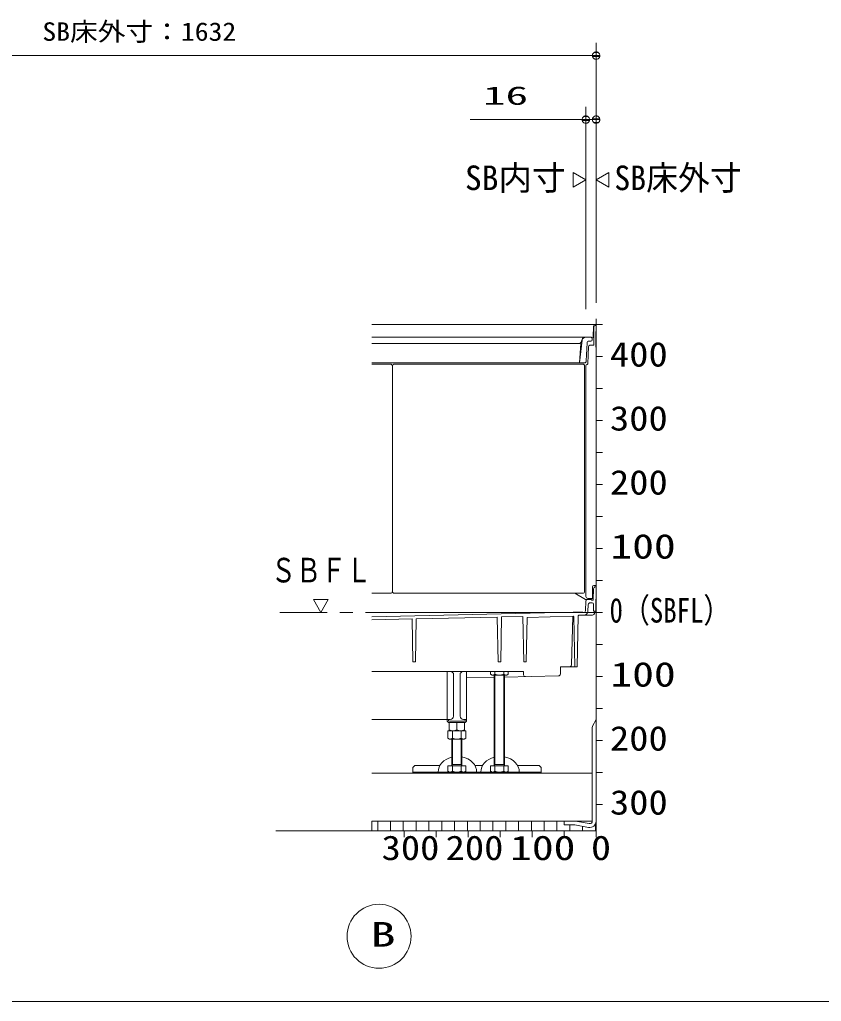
# Model space of a CAD drawing. Units: millimetres on the paper. Extents: x -305 to 305, y -152 to 152.
# Drawn here: x -195 to -132.4, y -56.6 to 20 of the extents above; entities that cross this region are included whole.
import ezdxf
from ezdxf.enums import TextEntityAlignment as Align

# ---------------------------------------------------------------- set-up
doc = ezdxf.new("R2010")
doc.units = ezdxf.units.MM
doc.linetypes.add('LONG_CHAIN', pattern=[21, 18, -1, 1, -1])
doc.layers.add('0-0_PV', color=7, linetype='Continuous', lineweight=9)
doc.layers.add('0-1_0', color=7, linetype='Continuous', lineweight=9)
doc.styles.add('ＭＳ ゴシック', font='')
doc.styles.get('ＭＳ ゴシック').set_extended_font_data('MS Gothic')

# ---------------------------------------------------------------- blocks, each defined once
blk = doc.blocks.new('_DOTSMALL')
at = {"layer": '0-1_0'}
for p, q in [((0.0746, 0.1), (-0.0746, 0.1)), ((0.1223, -0.0248), (-0.1223, -0.0248))]:
    blk.add_line(p, q, dxfattribs=at)
for points in [[(0.125, 0), (0.124, 0.0157), (0.1211, 0.0311), (0.1162, 0.046), (0.1095, 0.0602), (0.1011, 0.0735), (0.0911, 0.0856), (0.0797, 0.0963), (0.067, 0.1055), (0.0532, 0.1131), (0.0386, 0.1189), (0.0234, 0.1228), (0.0078, 0.1248), (-0.0078, 0.1248), (-0.0234, 0.1228), (-0.0386, 0.1189), (-0.0532, 0.1131), (-0.067, 0.1055), (-0.0797, 0.0963), (-0.0911, 0.0856), (-0.1011, 0.0735), (-0.1095, 0.0602), (-0.1162, 0.046), (-0.1211, 0.0311), (-0.124, 0.0157), (-0.125, 0), (0, 0)], [(-0.125, 0), (-0.124, -0.0157), (-0.1211, -0.0311), (-0.1162, -0.046), (-0.1095, -0.0602), (-0.1011, -0.0735), (-0.0911, -0.0856), (-0.0797, -0.0963), (-0.067, -0.1055), (-0.0532, -0.1131), (-0.0386, -0.1189), (-0.0234, -0.1228), (-0.0078, -0.1248), (0.0078, -0.1248), (0.0234, -0.1228), (0.0386, -0.1189), (0.0532, -0.1131), (0.067, -0.1055), (0.0797, -0.0963), (0.0911, -0.0856), (0.1011, -0.0735), (0.1095, -0.0602), (0.1162, -0.046), (0.1211, -0.0311), (0.124, -0.0157), (0.125, 0), (0, 0)]]:
    blk.add_lwpolyline(points, close=True, dxfattribs=at)

msp = doc.modelspace()

# ---------------------------------------------------------------- linework, layer by layer
at = {"layer": '0-0_PV'}
for p, q in [((-149.963, 3.187), (-149.963, 18.237)), ((-221.963, 17.237), (-149.963, 17.237)), ((-150.763, -2.578), (-150.763, 13.237)), ((-149.963, -2.071), (-149.963, 13.237)), ((-150.763, 12.237), (-159.803, 12.237)), ((-150.763, 12.237), (-149.963, 12.237)), ((-150.763, 7.537), (-151.763, 8.114)), ((-151.763, 8.114), (-151.763, 6.96)), ((-148.963, 8.114), (-149.963, 7.537)), ((-148.963, 6.96), (-148.963, 8.114)), ((-151.763, 6.96), (-150.763, 7.537)), ((-149.963, 7.537), (-148.963, 6.96)), ((-150.015, -3.763), (-167.463, -3.763)), ((-149.963, -3.763), (-150.015, -3.763)), ((-149.964, -3.841), (-149.963, -3.763)), ((-149.963, -3.313), (-149.963, -43.313)), ((-149.463, -3.763), (-149.963, -3.763)), ((-150.18, -4.739), (-150.165, -3.91)), ((-150.128, -3.988), (-150.141, -4.763)), ((-149.982, -4.763), (-149.966, -3.841)), ((-149.966, -3.841), (-149.978, -3.841)), ((-150.821, -4.763), (-167.463, -4.763)), ((-151.339, -5.263), (-167.463, -5.263)), ((-151.04, -4.982), (-151.265, -6.763)), ((-151.147, -5.263), (-151.265, -6.763)), ((-151.097, -5.078), (-151.062, -4.948)), ((-150.338, -4.763), (-150.792, -4.763)), ((-150.669, -5.206), (-150.731, -6.619)), ((-150.365, -5.063), (-150.519, -5.063)), ((-150.255, -4.813), (-150.288, -4.813)), ((-150.263, -4.813), (-150.265, -4.965)), ((-150.149, -5.313), (-150.15, -5.345)), ((-150.141, -4.763), (-150.149, -5.313)), ((-149.99, -5.313), (-149.993, -5.513)), ((-149.99, -5.313), (-149.982, -4.763)), ((-150.612, -6.841), (-150.553, -5.49)), ((-150.453, -5.394), (-150.2, -5.394)), ((-149.963, -5.599), (-149.993, -5.513)), ((-150.881, -6.763), (-167.463, -6.763)), ((-166.013, -6.863), (-167.463, -6.863)), ((-151.013, -6.863), (-165.713, -6.863)), ((-150.663, -6.889), (-150.657, -6.889)), ((-149.463, -6.263), (-149.963, -6.263)), ((-165.863, -7.013), (-165.863, -24.613)), ((-150.863, -7.013), (-150.863, -24.613)), ((-150.763, -6.989), (-150.763, -25.013)), ((-149.463, -8.763), (-149.963, -8.763)), ((-149.463, -11.263), (-149.963, -11.263)), ((-149.463, -13.763), (-149.963, -13.763)), ((-149.463, -16.263), (-149.963, -16.263)), ((-149.463, -18.763), (-149.963, -18.763)), ((-149.463, -21.263), (-149.963, -21.263)), ((-149.463, -23.763), (-149.963, -23.763)), ((-150.238, -24.263), (-150.238, -25.163)), ((-150.165, -24.41), (-150.18, -25.239)), ((-149.963, -24.163), (-150.138, -24.163)), ((-149.963, -24.263), (-150.015, -24.263)), ((-149.963, -24.263), (-149.996, -26.163)), ((-172.04, -25.263), (-171.463, -26.263)), ((-170.885, -25.263), (-172.04, -25.263)), ((-171.463, -26.263), (-170.885, -25.263)), ((-166.013, -24.763), (-167.463, -24.763)), ((-151.013, -24.763), (-165.713, -24.763)), ((-151.629, -24.763), (-150.798, -25.243)), ((-150.338, -25.263), (-150.723, -25.263)), ((-150.613, -25.163), (-150.238, -25.163)), ((-150.767, -25.359), (-150.801, -26.128)), ((-150.601, -26.153), (-150.58, -25.656)), ((-150.271, -25.513), (-150.43, -25.513)), ((-150.255, -25.313), (-150.288, -25.313)), ((-150.156, -26.163), (-150.171, -25.61)), ((-151.764, -26.248), (-167.463, -26.605)), ((-164.323, -26.774), (-167.463, -26.845)), ((-164.323, -26.774), (-164.265, -30.113)), ((-164.002, -26.767), (-164.061, -30.113)), ((-157.676, -26.623), (-164.002, -26.767)), ((-157.676, -26.623), (-157.615, -30.113)), ((-157.35, -26.615), (-157.411, -30.113)), ((-155.676, -26.577), (-157.35, -26.615)), ((-155.676, -26.577), (-155.615, -30.113)), ((-155.35, -26.645), (-155.411, -30.113)), ((-151.742, -26.563), (-155.35, -26.645)), ((-151.884, -30.367), (-151.784, -26.563)), ((-151.691, -26.612), (-151.623, -30.513)), ((-151.364, -26.537), (-151.433, -30.513)), ((-150.951, -26.488), (-151.314, -26.488)), ((-150.988, -26.272), (-150.947, -26.272)), ((-150.242, -26.463), (-150.821, -26.463)), ((-149.996, -26.163), (-150.156, -26.163)), ((-150.094, -26.339), (-150.063, -26.163)), ((-149.463, -26.263), (-149.963, -26.263)), ((-149.463, -28.763), (-149.963, -28.763)), ((-164.061, -30.113), (-164.265, -30.113)), ((-157.411, -30.113), (-157.615, -30.113)), ((-155.411, -30.113), (-155.615, -30.113)), ((-152.752, -31.069), (-152.738, -30.513)), ((-152.034, -30.513), (-152.738, -30.513)), ((-151.433, -30.513), (-151.929, -30.513)), ((-167.463, -30.863), (-155.629, -30.863)), ((-161.598, -34.688), (-161.598, -30.863)), ((-161.248, -30.863), (-161.142, -30.969)), ((-161.098, -34.363), (-161.098, -31.075)), ((-160.578, -34.363), (-160.578, -31.075)), ((-160.534, -30.969), (-160.428, -30.863)), ((-160.078, -34.688), (-160.078, -30.863)), ((-157.913, -31.329), (-160.078, -31.378)), ((-158.206, -30.863), (-158.206, -31.095)), ((-158.088, -31.163), (-158.206, -31.095)), ((-158.088, -31.163), (-156.938, -31.163)), ((-157.913, -31.163), (-157.913, -38.233)), ((-157.859, -30.863), (-157.859, -31.095)), ((-157.858, -31.163), (-157.858, -38.138)), ((-157.168, -38.138), (-157.168, -31.163)), ((-157.166, -30.863), (-157.166, -31.095)), ((-157.113, -38.233), (-157.113, -31.163)), ((-152.899, -31.215), (-157.113, -31.311)), ((-156.82, -31.095), (-156.938, -31.163)), ((-156.82, -30.863), (-156.82, -31.095)), ((-155.622, -31.128), (-155.629, -30.863)), ((-149.463, -31.263), (-149.963, -31.263)), ((-149.463, -33.763), (-149.963, -33.763)), ((-161.598, -34.613), (-167.463, -34.613)), ((-161.348, -34.613), (-161.598, -34.613)), ((-161.498, -34.688), (-161.498, -34.613)), ((-161.438, -35.513), (-161.438, -34.863)), ((-160.25, -34.763), (-161.423, -34.763)), ((-160.253, -34.863), (-161.423, -34.863)), ((-160.838, -34.863), (-160.838, -35.445)), ((-160.328, -34.613), (-160.078, -34.613)), ((-160.238, -35.513), (-160.238, -34.863)), ((-160.178, -34.688), (-160.178, -34.613)), ((-150.263, -35.275), (-150.263, -42.563)), ((-149.963, -34.635), (-150.252, -35.137)), ((-161.531, -35.513), (-161.531, -36.095)), ((-160.145, -35.513), (-161.531, -35.513)), ((-160.238, -35.513), (-161.438, -35.513)), ((-161.184, -35.513), (-161.184, -36.095)), ((-160.491, -35.513), (-160.491, -36.095)), ((-160.145, -35.513), (-160.145, -36.095)), ((-161.531, -36.095), (-161.413, -36.163)), ((-160.263, -36.163), (-161.413, -36.163)), ((-161.238, -38.233), (-161.238, -36.163)), ((-161.183, -36.163), (-161.183, -38.138)), ((-160.493, -38.138), (-160.493, -36.163)), ((-160.438, -36.163), (-160.438, -38.233)), ((-160.263, -36.163), (-160.145, -36.095)), ((-149.463, -36.263), (-149.963, -36.263)), ((-164.263, -38.363), (-164.113, -38.213)), ((-162.153, -38.213), (-164.113, -38.213)), ((-161.531, -38.665), (-161.531, -38.233)), ((-161.531, -38.233), (-160.145, -38.233)), ((-160.438, -38.138), (-161.238, -38.138)), ((-161.238, -38.233), (-161.183, -38.138)), ((-161.184, -38.665), (-161.184, -38.233)), ((-160.438, -38.233), (-160.493, -38.138)), ((-160.491, -38.665), (-160.491, -38.233)), ((-160.145, -38.665), (-160.145, -38.233)), ((-158.828, -38.213), (-159.427, -38.213)), ((-158.206, -38.665), (-158.206, -38.233)), ((-156.82, -38.233), (-158.206, -38.233)), ((-157.113, -38.138), (-157.913, -38.138)), ((-157.913, -38.233), (-157.858, -38.138)), ((-157.859, -38.665), (-157.859, -38.233)), ((-157.113, -38.233), (-157.168, -38.138)), ((-157.166, -38.665), (-157.166, -38.233)), ((-156.82, -38.665), (-156.82, -38.233)), ((-154.413, -38.213), (-156.102, -38.213)), ((-154.413, -38.213), (-154.263, -38.363)), ((-150.263, -38.813), (-167.463, -38.813)), ((-164.263, -38.363), (-164.263, -38.813)), ((-154.263, -38.733), (-164.263, -38.733)), ((-161.413, -38.733), (-161.531, -38.665)), ((-161.413, -38.733), (-160.263, -38.733)), ((-160.145, -38.665), (-160.263, -38.733)), ((-158.206, -38.665), (-158.088, -38.733)), ((-156.938, -38.733), (-158.088, -38.733)), ((-156.938, -38.733), (-156.82, -38.665)), ((-154.263, -38.363), (-154.263, -38.813)), ((-149.463, -38.763), (-149.963, -38.763)), ((-149.463, -41.263), (-149.963, -41.263)), ((-150.263, -42.563), (-167.463, -42.563)), ((-167.017, -43.313), (-167.017, -42.563)), ((-166.017, -43.313), (-166.017, -42.563)), ((-165.017, -43.313), (-165.017, -42.563)), ((-164.017, -43.313), (-164.017, -42.563)), ((-163.017, -43.313), (-163.017, -42.563)), ((-162.017, -43.313), (-162.017, -42.563)), ((-161.017, -43.313), (-161.017, -42.563)), ((-160.017, -43.313), (-160.017, -42.563)), ((-159.017, -43.313), (-159.017, -42.563)), ((-158.017, -43.313), (-158.017, -42.563)), ((-157.017, -43.313), (-157.017, -42.563)), ((-156.017, -43.313), (-156.017, -42.563)), ((-155.017, -43.313), (-155.017, -42.563)), ((-154.017, -43.313), (-154.017, -42.563)), ((-153.017, -43.313), (-153.017, -42.563)), ((-152.463, -42.563), (-152.463, -42.863)), ((-151.654, -42.863), (-152.463, -42.863)), ((-152.017, -43.313), (-152.017, -42.863)), ((-150.55, -43.055), (-151.628, -42.865)), ((-150.55, -43.055), (-151.628, -42.865)), ((-150.498, -42.76), (-151.576, -42.57)), ((-150.017, -43.313), (-150.017, -42.785)), ((-149.963, -43.313), (-174.963, -43.313)), ((-164.963, -43.313), (-164.963, -43.813)), ((-162.463, -43.313), (-162.463, -43.813)), ((-159.963, -43.313), (-159.963, -43.813)), ((-157.463, -43.313), (-157.463, -43.813)), ((-154.963, -43.313), (-154.963, -43.813)), ((-152.463, -43.313), (-152.463, -43.813)), ((-151.017, -43.313), (-151.017, -42.973)), ((-149.963, -43.313), (-149.963, -43.813)), ((-262.482, -56.645), (-12.482, -56.645))]:
    msp.add_line(p, q, dxfattribs=at)
at = {"layer": '0-0_PV', "linetype": 'LONG_CHAIN'}
msp.add_line((-149.963, -26.263), (-174.663, -26.263), dxfattribs=at)
at = {"layer": '0-0_PV'}
for points in [[(-151.764, -26.248), (-150.988, -26.232), (-150.988, -26.272)], [(-167.463, -42.563), (-167.463, -43.313), (-164.963, -43.313), (-162.463, -43.313), (-159.963, -43.313), (-157.463, -43.313), (-154.963, -43.313), (-152.463, -43.313), (-149.963, -43.313), (-149.963, -42.563)], [(-151.654, -42.863), (-152.463, -42.863), (-152.463, -42.563), (-167.463, -42.563)]]:
    msp.add_lwpolyline(points, dxfattribs=at)
msp.add_circle((-166.913, -51.563), 2.5, dxfattribs=at)
for centre, radius, start, end in [((-150.015, -3.913), 0.15, 90, 179), ((-149.978, -3.991), 0.15, 90, 179), ((-151.339, -5.013), 0.25, 270, 345), ((-150.821, -5.013), 0.25, 90, 165), ((-150.792, -5.013), 0.25, 90, 172.82054), ((-150.519, -5.213), 0.15, 90, 177.5), ((-150.365, -4.963), 0.1, 270, 359), ((-150.338, -4.788), 0.025, 0, 90), ((-150.288, -4.788), 0.025, 180, 270), ((-150.255, -4.738), 0.075, 270, 359), ((-150.2, -5.344), 0.05, 270, 359.00001), ((-150.453, -5.494), 0.1, 90, 177.5), ((-166.013, -7.013), 0.15, 0, 90), ((-165.713, -7.013), 0.15, 90, 180), ((-151.013, -7.013), 0.15, 0, 90), ((-150.881, -6.613), 0.15, 270, 357.5), ((-150.663, -6.989), 0.1, 90, 180), ((-150.662, -6.839), 0.05, 270, 357.5), ((-150.138, -24.263), 0.1, 90, 180), ((-150.015, -24.413), 0.15, 89.99999, 179), ((-166.013, -24.613), 0.15, 270, 0), ((-165.713, -24.613), 0.15, 180, 270), ((-151.013, -24.613), 0.15, 270, 0), ((-150.723, -25.113), 0.15, 240, 270), ((-150.667, -25.363), 0.1, 89.99999, 177.5), ((-150.613, -25.013), 0.15, 180, 270), ((-150.338, -25.288), 0.025, 0, 90.00001), ((-150.288, -25.288), 0.025, 180, 270), ((-150.255, -25.238), 0.075, 270, 359), ((-150.43, -25.663), 0.15, 90, 177.50001), ((-150.271, -25.613), 0.1, 1.5, 90), ((-151.741, -26.613), 0.05, 1, 91.30407), ((-151.314, -26.538), 0.05, 90, 179), ((-150.951, -26.138), 0.35, 270, 357.5), ((-150.95, -26.122), 0.15, 271.14576, 357.5), ((-150.242, -26.313), 0.15, 270, 350), ((-152.034, -30.363), 0.15, 270, 358.49998), ((-161.673, -30.939), 0.075, 0, 45), ((-161.248, -31.075), 0.15, 0, 45), ((-160.428, -31.075), 0.15, 135, 180), ((-160.003, -30.939), 0.075, 135, 180), ((-158.097, -30.713), 0.45, 271.20515, 301.93849), ((-157.513, -30.247), 0.916, 247.78094, 292.21913), ((-156.928, -30.713), 0.45, 238.06151, 268.79485), ((-155.472, -31.124), 0.15, 181.50006, 271.30407), ((-152.902, -31.065), 0.15, 271.30407, 358.49989), ((-161.348, -34.363), 0.25, 270, 0), ((-160.328, -34.363), 0.25, 180, 270), ((-161.423, -34.688), 0.175, 180, 270), ((-161.423, -34.688), 0.075, 180, 270), ((-160.253, -34.688), 0.175, 270, 0), ((-160.253, -34.688), 0.075, 270, 0), ((-149.813, -35.275), 0.45, 150, 180), ((-161.138, -34.817), 0.696, 244.44891, 295.55109), ((-160.538, -34.817), 0.696, 244.44891, 295.55109), ((-161.422, -35.713), 0.45, 271.20515, 301.93849), ((-160.838, -35.247), 0.916, 247.78087, 292.21906), ((-160.253, -35.713), 0.45, 238.06151, 268.79485), ((-161.422, -38.283), 0.45, 271.20515, 301.93849), ((-160.838, -37.817), 0.916, 247.78087, 292.21906), ((-160.253, -38.283), 0.45, 238.06151, 268.79485), ((-158.097, -38.283), 0.45, 271.20515, 301.93849), ((-157.513, -37.817), 0.916, 247.78094, 292.21913), ((-156.928, -38.283), 0.45, 238.06151, 268.79485), ((-151.654, -43.013), 0.45, 79.99999, 90.00001), ((-151.654, -43.013), 0.15, 80, 89.99997), ((-151.654, -43.013), 0.15, 79.99999, 90.00001), ((-150.463, -42.563), 0.5, 260, 0), ((-150.463, -42.563), 0.5, 260, 0), ((-150.463, -42.563), 0.2, 260, 0)]:
    msp.add_arc(centre, radius, start, end, dxfattribs=at)
for centre, start_param, end_param in [((-160.79, -38.713), 5.015575, 6.299561), ((-160.79, -38.713), 3.125217, 4.475405), ((-157.465, -38.713), 5.015575, 6.299561), ((-157.465, -38.713), 3.125217, 4.475405)]:
    msp.add_ellipse(centre, major_axis=(-1.5, 0), ratio=0.800001, start_param=start_param, end_param=end_param, dxfattribs=at)

# ---------------------------------------------------------------- block references
at = {"layer": '0-0_PV', "xscale": 2.32, "yscale": 2.32}
for p in [(-149.963, 17.237), (-150.763, 12.237)]:
    msp.add_blockref('_DOTSMALL', p, dxfattribs=at)
at = {"layer": '0-0_PV', "xscale": 2.32, "yscale": 2.32, "rotation": 180}
msp.add_blockref('_DOTSMALL', (-149.963, 12.237), dxfattribs=at)

# ---------------------------------------------------------------- texts
at = {"layer": '0-0_PV', "style": 'ＭＳ ゴシック'}
for s, height, width, p in [('SB床外寸：1632', 1.443, 1.1, (-193.204, 17.96)), ('16', 1.444, 1.8, (-158.803, 12.96)), ('SB床外寸', 1.921, 0.95, (-148.54, 6.151)), ('400', 1.921, 1.15, (-148.879, -7.633)), ('300', 1.921, 1.15, (-148.879, -12.633)), ('200', 1.921, 1.15, (-148.879, -17.633)), ('100', 1.921, 1.3, (-148.844, -22.633)), ('ＳＢＦＬ', 1.921, 0.75, (-175.363, -24.495)), ('0（SBFL）', 1.924, 0.8, (-148.914, -27.633)), ('100', 1.921, 1.3, (-148.844, -32.633)), ('200', 1.921, 1.15, (-148.879, -37.633)), ('300', 1.921, 1.15, (-148.879, -42.633)), ('300', 1.921, 1.15, (-166.713, -46.183)), ('200', 1.921, 1.15, (-161.713, -46.183)), ('100', 1.921, 1.3, (-156.677, -46.183)), ('0', 1.921, 1.2, (-150.363, -46.183)), ('B', 1.921, 1.5, (-167.579, -52.945))]:
    msp.add_text(s, height=height, dxfattribs=dict(at, width=width)).set_placement(p, align=Align.BOTTOM_LEFT)
msp.add_text('SB内寸', height=1.921, dxfattribs=at).set_placement((-160.202, 6.155), align=Align.BOTTOM_LEFT)

doc.saveas('drawing.dxf')
